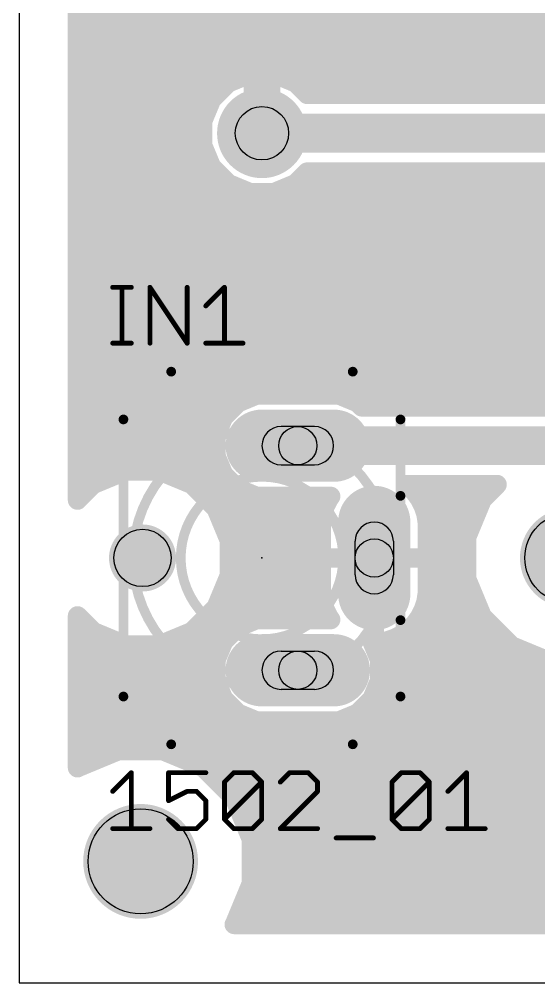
# Model space of a CAD drawing. Extents: x 0 to 35.2, y 0 to 45.7.
# Drawn here: x 0 to 10.87, y 0 to 20.17 of the extents above; entities that cross this region are included whole.
import ezdxf

# ---------------------------------------------------------------- set-up
doc = ezdxf.new("R2010")
doc.units = 0
for name, color, linetype in [('16', 175, 'CONTINUOUS'), ('17', 82, 'CONTINUOUS'), ('20', 7, 'CONTINUOUS'), ('21', 253, 'CONTINUOUS'), ('23', 7, 'CONTINUOUS'), ('25', 253, 'CONTINUOUS'), ('27', 253, 'CONTINUOUS'), ('29', 253, 'CONTINUOUS'), ('30', 253, 'CONTINUOUS'), ('44', 253, 'CONTINUOUS'), ('46', 140, 'CONTINUOUS'), ('51', 253, 'CONTINUOUS')]:
    doc.layers.add(name, color=color, linetype=linetype)

# ---------------------------------------------------------------- blocks, each defined once
blk = doc.blocks.new('RECT')
blk.add_solid([(-0.5, -0.5), (0.5, -0.5), (-0.5, 0.5), (0.5, 0.5)])
blk = doc.blocks.new('ROUNDP')
at = {"const_width": 0.5}
blk.add_lwpolyline([(0, -0.25, 1), (0, 0.25, 1), (0, -0.25)], format="xyb", dxfattribs=at)
blk = doc.blocks.new('LONGP100')
at = {"const_width": 1}
blk.add_lwpolyline([(-0.5, 0), (0.5, 0)], dxfattribs=at)
at = {"const_width": 0.5}
for points in [[(-0.5, 0.25, 1), (-0.5, -0.25)], [(0.5, -0.25, 1), (0.5, 0.25)]]:
    blk.add_lwpolyline(points, format="xyb", dxfattribs=at)

msp = doc.modelspace()

# ---------------------------------------------------------------- linework, layer by layer
at = {"layer": '16'}
for points, const_width in [([(1.2192, 10.1019), (1.2192, 35.6181)], 0.4064), ([(1.2192, 20.32), (34.0108, 20.32)], 0.4064), ([(1.2192, 19.9136), (34.0108, 19.9136)], 0.4064), ([(1.2192, 19.5072), (34.0108, 19.5072)], 0.4064), ([(1.2192, 19.1008), (34.0108, 19.1008)], 0.4064), ([(4.8324, 19.0246), (4.375, 18.8351)], 0.4064), ([(5.3276, 19.0246), (4.8324, 19.0246)], 0.4064), ([(5.785, 18.8351), (5.3276, 19.0246)], 0.4064), ([(4.375, 18.8351), (4.0249, 18.485)], 0.4064), ([(6.0273, 18.5928), (5.785, 18.8351)], 0.4064), ([(1.2192, 18.6944), (4.2343, 18.6944)], 0.4064), ([(5.9257, 18.6944), (13.1243, 18.6944)], 0.4064), ([(13.0227, 18.5928), (6.0273, 18.5928)], 0.4064), ([(4.0249, 18.485), (3.8354, 18.0276)], 0.4064), ([(1.2192, 18.288), (3.9433, 18.288)], 0.4064), ([(3.8354, 18.0276), (3.8354, 17.5324)], 0.4064), ([(5.08, 17.78), (13.97, 17.78)], 0.8128), ([(1.2192, 17.8816), (3.8354, 17.8816)], 0.4064), ([(1.2192, 17.4752), (3.8591, 17.4752)], 0.4064), ([(3.8354, 17.5324), (4.0249, 17.075)], 0.4064), ([(1.2192, 17.0688), (4.0311, 17.0688)], 0.4064), ([(4.0249, 17.075), (4.375, 16.7249)], 0.4064), ([(5.785, 16.7249), (6.0273, 16.9672)], 0.4064), ([(6.0273, 16.9672), (13.0227, 16.9672)], 0.4064), ([(1.2192, 16.6624), (4.5258, 16.6624)], 0.4064), ([(4.375, 16.7249), (4.8324, 16.5354)], 0.4064), ([(4.8324, 16.5354), (5.3276, 16.5354)], 0.4064), ([(5.3276, 16.5354), (5.785, 16.7249)], 0.4064), ([(5.6342, 16.6624), (13.1572, 16.6624)], 0.4064), ([(1.2192, 16.256), (13.1572, 16.256)], 0.4064), ([(1.2192, 15.8496), (13.1572, 15.8496)], 0.4064), ([(1.2192, 15.4432), (13.1572, 15.4432)], 0.4064), ([(1.2192, 15.0368), (13.1572, 15.0368)], 0.4064), ([(1.2192, 14.6304), (13.1572, 14.6304)], 0.4064), ([(1.2192, 14.224), (13.1572, 14.224)], 0.4064), ([(1.2192, 13.8176), (13.2691, 13.8176)], 0.4064), ([(1.2192, 13.4112), (13.6587, 13.4112)], 0.4064), ([(1.2192, 13.0048), (13.9372, 13.0048)], 0.4064), ([(1.2192, 12.5984), (14.127, 12.5984)], 0.4064), ([(4.9651, 12.3004), (4.5753, 12.139)], 0.4064), ([(6.6949, 12.3004), (4.9651, 12.3004)], 0.4064), ([(7.0847, 12.139), (6.6949, 12.3004)], 0.4064), ([(1.2192, 12.192), (4.7034, 12.192)], 0.4064), ([(4.5753, 12.139), (4.277, 11.8407)], 0.4064), ([(6.9566, 12.192), (14.7397, 12.192)], 0.4064), ([(7.1708, 12.0528), (7.0847, 12.139)], 0.4064), ([(13.0517, 12.0528), (7.1708, 12.0528)], 0.4064), ([(1.2192, 11.7856), (4.2542, 11.7856)], 0.4064), ([(4.277, 11.8407), (4.1156, 11.4509)], 0.4064), ([(1.2192, 11.3792), (4.1156, 11.3792)], 0.4064), ([(4.1156, 11.4509), (4.1156, 11.0291)], 0.4064), ([(5.83, 11.24), (12.89, 11.24)], 0.8128), ([(1.2192, 10.9728), (4.1389, 10.9728)], 0.4064), ([(4.1156, 11.0291), (4.277, 10.6393)], 0.4064), ([(2.2181, 10.7092), (1.5495, 10.4322)], 0.4064), ([(2.9419, 10.7092), (2.2181, 10.7092)], 0.4064), ([(3.6105, 10.4322), (2.9419, 10.7092)], 0.4064), ([(1.2192, 10.5664), (1.8734, 10.5664)], 0.4064), ([(3.2866, 10.5664), (4.35, 10.5664)], 0.4064), ([(4.277, 10.6393), (4.5753, 10.341)], 0.4064), ([(1.5495, 10.4322), (1.2192, 10.1019)], 0.4064), ([(4.1222, 9.9205), (3.6105, 10.4322)], 0.4064), ([(4.5753, 10.341), (4.9651, 10.1796)], 0.4064), ([(8.1539, 10.3916), (8.1049, 10.4272)], 0.4064), ([(8.1049, 10.4272), (10.0011, 10.4272)], 0.4064), ([(8.2776, 10.2679), (8.1539, 10.3916)], 0.4064), ([(10.0011, 10.4272), (9.6926, 10.1188)], 0.4064), ([(1.2192, 10.16), (1.2773, 10.16)], 0.4064), ([(3.8827, 10.16), (6.504, 10.16)], 0.4064), ([(4.9651, 10.1796), (6.5183, 10.1796)], 0.4064), ([(6.4796, 10.1264), (6.4002, 9.9706)], 0.4064), ([(6.5183, 10.1796), (6.4796, 10.1264)], 0.4064), ([(8.3804, 10.1264), (8.2776, 10.2679)], 0.4064), ([(8.356, 10.16), (9.7339, 10.16)], 0.4064), ([(8.4598, 9.9706), (8.3804, 10.1264)], 0.4064), ([(9.6926, 10.1188), (9.3624, 9.3215)], 0.4064), ([(4.3992, 9.2519), (4.1222, 9.9205)], 0.4064), ([(6.4002, 9.9706), (6.3462, 9.8042)], 0.4064), ([(8.5138, 9.8042), (8.4598, 9.9706)], 0.4064), ([(4.1914, 9.7536), (6.3382, 9.7536)], 0.4064), ([(6.3462, 9.8042), (6.3188, 9.6315)], 0.4064), ([(8.5412, 9.6315), (8.5138, 9.8042)], 0.4064), ([(8.5219, 9.7536), (9.5414, 9.7536)], 0.4064), ([(6.3188, 9.6315), (6.3188, 8.89)], 0.4064), ([(8.5412, 8.89), (8.5412, 9.6315)], 0.4064), ([(4.3597, 9.3472), (6.3188, 9.3472)], 0.4064), ([(8.5412, 9.3472), (9.3731, 9.3472)], 0.4064), ([(9.3624, 9.3215), (9.3624, 8.4585)], 0.4064), ([(4.3992, 8.5281), (4.3992, 9.2519)], 0.4064), ([(4.3992, 8.9408), (6.3188, 8.9408)], 0.4064), ([(6.3188, 8.89), (7.43, 8.89)], 0.4064), ([(7.43, 8.89), (6.3188, 8.89)], 0.4064), ([(6.3188, 8.89), (6.3188, 8.1485)], 0.4064), ([(7.43, 8.89), (7.43, 8.89)], 0.4064), ([(7.43, 7.1248), (7.43, 8.89)], 0.4064), ([(7.43, 8.89), (7.43, 8.89)], 0.4064), ([(7.43, 8.89), (7.43, 7.1248)], 0.4064), ([(8.5412, 8.89), (7.43, 8.89)], 0.4064), ([(7.43, 8.89), (7.43, 8.89)], 0.4064), ([(7.43, 8.89), (8.5412, 8.89)], 0.4064), ([(8.5412, 8.9408), (9.3624, 8.9408)], 0.4064), ([(8.5412, 8.1485), (8.5412, 8.89)], 0.4064), ([(4.1222, 7.8595), (4.3992, 8.5281)], 0.4064), ([(4.3992, 8.5344), (6.3188, 8.5344)], 0.4064), ([(7.43, 8.5344), (7.43, 8.5344)], 0.4064), ([(8.5412, 8.5344), (9.3624, 8.5344)], 0.4064), ([(9.3624, 8.4585), (9.6926, 7.6612)], 0.4064), ([(4.2335, 8.128), (6.3221, 8.128)], 0.4064), ([(6.3188, 8.1485), (6.3462, 7.9758)], 0.4064), ([(7.43, 8.128), (7.43, 8.128)], 0.4064), ([(8.5138, 7.9758), (8.5412, 8.1485)], 0.4064), ([(8.5379, 8.128), (9.4993, 8.128)], 0.4064), ([(6.3462, 7.9758), (6.4002, 7.8094)], 0.4064), ([(8.4598, 7.8094), (8.5138, 7.9758)], 0.4064), ([(1.2192, 4.499), (1.2192, 7.6781)], 0.4064), ([(1.2192, 7.6781), (1.5495, 7.3478)], 0.4064), ([(3.6105, 7.3478), (4.1222, 7.8595)], 0.4064), ([(3.9843, 7.7216), (6.445, 7.7216)], 0.4064), ([(6.4002, 7.8094), (6.4796, 7.6536)], 0.4064), ([(7.43, 7.7216), (7.43, 7.7216)], 0.4064), ([(8.3804, 7.6536), (8.4598, 7.8094)], 0.4064), ([(8.415, 7.7216), (9.6676, 7.7216)], 0.4064), ([(4.9651, 7.6004), (4.5753, 7.439)], 0.4064), ([(6.5183, 7.6004), (4.9651, 7.6004)], 0.4064), ([(6.4796, 7.6536), (6.5183, 7.6004)], 0.4064), ([(8.1539, 7.3884), (8.2776, 7.5121)], 0.4064), ([(8.2776, 7.5121), (8.3804, 7.6536)], 0.4064), ([(9.6926, 7.6612), (10.3028, 7.051)], 0.4064), ([(1.2192, 7.3152), (1.6281, 7.3152)], 0.4064), ([(1.5495, 7.3478), (2.2181, 7.0708)], 0.4064), ([(2.9419, 7.0708), (3.6105, 7.3478)], 0.4064), ([(3.5319, 7.3152), (4.4516, 7.3152)], 0.4064), ([(4.5753, 7.439), (4.277, 7.1407)], 0.4064), ([(7.43, 7.3152), (7.43, 7.3152)], 0.4064), ([(7.8566, 7.2062), (8.0124, 7.2856)], 0.4064), ([(8.0124, 7.2856), (8.1539, 7.3884)], 0.4064), ([(8.0531, 7.3152), (10.0387, 7.3152)], 0.4064), ([(2.2181, 7.0708), (2.9419, 7.0708)], 0.4064), ([(4.277, 7.1407), (4.1156, 6.7509)], 0.4064), ([(7.5444, 6.7509), (7.3895, 7.1248)], 0.4064), ([(7.3895, 7.1248), (7.43, 7.1248)], 0.4064), ([(7.43, 7.1248), (7.5175, 7.1248)], 0.4064), ([(7.5175, 7.1248), (7.6902, 7.1522)], 0.4064), ([(7.6902, 7.1522), (7.8566, 7.2062)], 0.4064), ([(1.2192, 6.9088), (4.181, 6.9088)], 0.4064), ([(7.479, 6.9088), (10.6462, 6.9088)], 0.4064), ([(10.3028, 7.051), (11.1001, 6.7208)], 0.4064), ([(4.1156, 6.7509), (4.1156, 6.3291)], 0.4064), ([(7.5444, 6.3291), (7.5444, 6.7509)], 0.4064), ([(1.2192, 6.5024), (4.1156, 6.5024)], 0.4064), ([(7.5444, 6.5024), (14.1732, 6.5024)], 0.4064), ([(4.1156, 6.3291), (4.277, 5.9393)], 0.4064), ([(7.383, 5.9393), (7.5444, 6.3291)], 0.4064), ([(1.2192, 6.096), (4.2121, 6.096)], 0.4064), ([(7.4479, 6.096), (14.1732, 6.096)], 0.4064), ([(4.277, 5.9393), (4.5753, 5.641)], 0.4064), ([(7.0847, 5.641), (7.383, 5.9393)], 0.4064), ([(1.2192, 5.6896), (4.5268, 5.6896)], 0.4064), ([(7.1332, 5.6896), (14.1732, 5.6896)], 0.4064), ([(4.5753, 5.641), (4.9651, 5.4796)], 0.4064), ([(4.9651, 5.4796), (6.6949, 5.4796)], 0.4064), ([(6.6949, 5.4796), (7.0847, 5.641)], 0.4064), ([(1.2192, 5.2832), (14.1732, 5.2832)], 0.4064), ([(1.2192, 4.8768), (13.9793, 4.8768)], 0.4064), ([(2.0787, 4.8592), (1.2263, 4.5061)], 0.4064), ([(3.0013, 4.8592), (2.0787, 4.8592)], 0.4064), ([(3.8537, 4.5061), (3.0013, 4.8592)], 0.4064), ([(1.2263, 4.5061), (1.2192, 4.499)], 0.4064), ([(4.5061, 3.8537), (3.8537, 4.5061)], 0.4064), ([(3.8894, 4.4704), (13.9296, 4.4704)], 0.4064), ([(4.2958, 4.064), (14.0425, 4.064)], 0.4064), ([(4.8592, 3.0013), (4.5061, 3.8537)], 0.4064), ([(4.5874, 3.6576), (14.381, 3.6576)], 0.4064), ([(4.7557, 3.2512), (30.8043, 3.2512)], 0.4064), ([(4.8592, 2.0787), (4.8592, 3.0013)], 0.4064), ([(4.8592, 2.8448), (30.7008, 2.8448)], 0.4064), ([(4.8592, 2.4384), (30.7008, 2.4384)], 0.4064), ([(4.5061, 1.2263), (4.8592, 2.0787)], 0.4064), ([(4.8399, 2.032), (30.7201, 2.032)], 0.4064), ([(4.6715, 1.6256), (30.8885, 1.6256)], 0.4064), ([(4.499, 1.2192), (4.5061, 1.2263)], 0.4064), ([(31.061, 1.2192), (4.499, 1.2192)], 0.4064), ([(4.499, 1.2192), (31.061, 1.2192)], 0.4064)]:
    msp.add_lwpolyline(points, dxfattribs=dict(at, const_width=const_width))
for points, const_width in [([(1.2192, 20.4216, 1), (1.2192, 20.2184)], 0.2032), ([(1.2192, 20.0152, 1), (1.2192, 19.812)], 0.2032), ([(1.2192, 19.6088, 1), (1.2192, 19.4056)], 0.2032), ([(1.2192, 19.2024, 1), (1.2192, 18.9992)], 0.2032), ([(4.8324, 19.1262, 1), (4.8324, 18.923)], 0.2032), ([(4.8713, 18.9307, 1), (4.7936, 19.1185)], 0.2032), ([(5.3664, 19.1185, 1), (5.2887, 18.9307)], 0.2032), ([(5.3276, 18.923, 1), (5.3276, 19.1262)], 0.2032), ([(4.3361, 18.929, 1), (4.4139, 18.7413)], 0.2032), ([(4.4468, 18.7633, 1), (4.3031, 18.907)], 0.2032), ([(5.8568, 18.907, 1), (5.7132, 18.7633)], 0.2032), ([(5.7461, 18.7413, 1), (5.8239, 18.929)], 0.2032), ([(1.2192, 18.796, 1), (1.2192, 18.5928)], 0.2032), ([(4.2343, 18.5928, 1), (4.2343, 18.796)], 0.2032), ([(5.9257, 18.796, 1), (5.9257, 18.5928)], 0.2032), ([(6.0273, 18.6944, 1), (6.0273, 18.4912)], 0.2032), ([(5.9555, 18.521, 1), (6.0992, 18.6646)], 0.2032), ([(3.953, 18.5568, 1), (4.0967, 18.4132)], 0.2032), ([(4.1187, 18.4461, 1), (3.931, 18.5239)], 0.2032), ([(1.2192, 18.3896, 1), (1.2192, 18.1864)], 0.2032), ([(3.9433, 18.1864, 1), (3.9433, 18.3896)], 0.2032), ([(3.937, 18.0276, 1), (3.7338, 18.0276)], 0.2032), ([(3.7415, 18.0664, 1), (3.9293, 17.9887)], 0.2032), ([(5.08, 17.9832, 1), (5.08, 17.5768)], 0.4064), ([(1.2192, 17.9832, 1), (1.2192, 17.78)], 0.2032), ([(3.8354, 17.78, 1), (3.8354, 17.9832)], 0.2032), ([(1.2192, 17.5768, 1), (1.2192, 17.3736)], 0.2032), ([(3.9293, 17.5713, 1), (3.7415, 17.4936)], 0.2032), ([(3.7338, 17.5324, 1), (3.937, 17.5324)], 0.2032), ([(3.8591, 17.3736, 1), (3.8591, 17.5768)], 0.2032), ([(1.2192, 17.1704, 1), (1.2192, 16.9672)], 0.2032), ([(4.0967, 17.1468, 1), (3.953, 17.0031)], 0.2032), ([(3.931, 17.0361, 1), (4.1187, 17.1139)], 0.2032), ([(4.0311, 16.9672, 1), (4.0311, 17.1704)], 0.2032), ([(6.0273, 17.0688, 1), (6.0273, 16.8656)], 0.2032), ([(6.0992, 16.8954, 1), (5.9555, 17.039)], 0.2032), ([(1.2192, 16.764, 1), (1.2192, 16.5608)], 0.2032), ([(4.4139, 16.8187, 1), (4.3361, 16.631)], 0.2032), ([(4.3031, 16.653, 1), (4.4468, 16.7967)], 0.2032), ([(4.5258, 16.5608, 1), (4.5258, 16.764)], 0.2032), ([(4.8324, 16.637, 1), (4.8324, 16.4338)], 0.2032), ([(5.3276, 16.4338, 1), (5.3276, 16.637)], 0.2032), ([(5.6342, 16.764, 1), (5.6342, 16.5608)], 0.2032), ([(5.7132, 16.7967, 1), (5.8568, 16.653)], 0.2032), ([(5.8239, 16.631, 1), (5.7461, 16.8187)], 0.2032), ([(4.7936, 16.4415, 1), (4.8713, 16.6293)], 0.2032), ([(5.2887, 16.6293, 1), (5.3664, 16.4415)], 0.2032), ([(1.2192, 16.3576, 1), (1.2192, 16.1544)], 0.2032), ([(1.2192, 15.9512, 1), (1.2192, 15.748)], 0.2032), ([(1.2192, 15.5448, 1), (1.2192, 15.3416)], 0.2032), ([(1.2192, 15.1384, 1), (1.2192, 14.9352)], 0.2032), ([(1.2192, 14.732, 1), (1.2192, 14.5288)], 0.2032), ([(1.2192, 14.3256, 1), (1.2192, 14.1224)], 0.2032), ([(1.2192, 13.9192, 1), (1.2192, 13.716)], 0.2032), ([(1.2192, 13.5128, 1), (1.2192, 13.3096)], 0.2032), ([(1.2192, 13.1064, 1), (1.2192, 12.9032)], 0.2032), ([(1.2192, 12.7, 1), (1.2192, 12.4968)], 0.2032), ([(4.9651, 12.402, 1), (4.9651, 12.1988)], 0.2032), ([(5.004, 12.2065, 1), (4.9262, 12.3943)], 0.2032), ([(6.7338, 12.3943, 1), (6.656, 12.2065)], 0.2032), ([(6.6949, 12.1988, 1), (6.6949, 12.402)], 0.2032), ([(1.2192, 12.2936, 1), (1.2192, 12.0904)], 0.2032), ([(4.5365, 12.2328, 1), (4.6142, 12.0451)], 0.2032), ([(4.6472, 12.0671, 1), (4.5035, 12.2108)], 0.2032), ([(4.7034, 12.0904, 1), (4.7034, 12.2936)], 0.2032), ([(6.9566, 12.2936, 1), (6.9566, 12.0904)], 0.2032), ([(7.1565, 12.2108, 1), (7.0128, 12.0671)], 0.2032), ([(7.0458, 12.0451, 1), (7.1235, 12.2328)], 0.2032), ([(7.1708, 12.1544, 1), (7.1708, 11.9512)], 0.2032), ([(7.099, 11.981, 1), (7.2427, 12.1246)], 0.2032), ([(1.2192, 11.8872, 1), (1.2192, 11.684)], 0.2032), ([(4.2052, 11.9125, 1), (4.3489, 11.7688)], 0.2032), ([(4.3709, 11.8018, 1), (4.1832, 11.8795)], 0.2032), ([(4.2542, 11.684, 1), (4.2542, 11.8872)], 0.2032), ([(1.2192, 11.4808, 1), (1.2192, 11.2776)], 0.2032), ([(4.2172, 11.4509, 1), (4.014, 11.4509)], 0.2032), ([(4.0217, 11.4898, 1), (4.2095, 11.412)], 0.2032), ([(4.1156, 11.2776, 1), (4.1156, 11.4808)], 0.2032), ([(5.83, 11.4432, 1), (5.83, 11.0368)], 0.4064), ([(1.2192, 11.0744, 1), (1.2192, 10.8712)], 0.2032), ([(4.2095, 11.068, 1), (4.0217, 10.9902)], 0.2032), ([(4.014, 11.0291, 1), (4.2172, 11.0291)], 0.2032), ([(4.1389, 10.8712, 1), (4.1389, 11.0744)], 0.2032), ([(2.2181, 10.8108, 1), (2.2181, 10.6076)], 0.2032), ([(2.257, 10.6153, 1), (2.1793, 10.8031)], 0.2032), ([(2.9807, 10.8031, 1), (2.903, 10.6153)], 0.2032), ([(2.9419, 10.6076, 1), (2.9419, 10.8108)], 0.2032), ([(1.2192, 10.668, 1), (1.2192, 10.4648)], 0.2032), ([(1.8734, 10.4648, 1), (1.8734, 10.668)], 0.2032), ([(3.2866, 10.668, 1), (3.2866, 10.4648)], 0.2032), ([(4.3489, 10.7112, 1), (4.2052, 10.5675)], 0.2032), ([(4.1832, 10.6005, 1), (4.3709, 10.6782)], 0.2032), ([(4.35, 10.4648, 1), (4.35, 10.668)], 0.2032), ([(1.5106, 10.5261, 1), (1.5884, 10.3384)], 0.2032), ([(1.6213, 10.3604, 1), (1.4777, 10.5041)], 0.2032), ([(3.6823, 10.5041, 1), (3.5387, 10.3604)], 0.2032), ([(3.5716, 10.3384, 1), (3.6494, 10.5261)], 0.2032), ([(4.6142, 10.4349, 1), (4.5365, 10.2472)], 0.2032), ([(4.5035, 10.2692, 1), (4.6472, 10.4129)], 0.2032), ([(8.1646, 10.5094, 1), (8.0451, 10.345)], 0.2032), ([(8.1049, 10.5288, 1), (8.1049, 10.3256)], 0.2032), ([(8.2257, 10.4634, 1), (8.0821, 10.3197)], 0.2032), ([(8.0942, 10.3094, 1), (8.2136, 10.4738)], 0.2032), ([(10.0729, 10.3554, 1), (9.9293, 10.499)], 0.2032), ([(10.0011, 10.3256, 1), (10.0011, 10.5288)], 0.2032), ([(1.2192, 10.2616, 1), (1.2192, 10.0584)], 0.2032), ([(1.2773, 10.0584, 1), (1.2773, 10.2616)], 0.2032), ([(3.8827, 10.2616, 1), (3.8827, 10.0584)], 0.2032), ([(4.9651, 10.2812, 1), (4.9651, 10.078)], 0.2032), ([(4.9262, 10.0857, 1), (5.004, 10.2735)], 0.2032), ([(6.3974, 10.1861, 1), (6.5618, 10.0667)], 0.2032), ([(6.5701, 10.0803, 1), (6.3891, 10.1725)], 0.2032), ([(6.6005, 10.1199, 1), (6.4361, 10.2393)], 0.2032), ([(6.504, 10.0584, 1), (6.504, 10.2616)], 0.2032), ([(6.5183, 10.078, 1), (6.5183, 10.2812)], 0.2032), ([(8.3598, 10.3276, 1), (8.1954, 10.2082)], 0.2032), ([(8.2057, 10.1961, 1), (8.3494, 10.3397)], 0.2032), ([(8.356, 10.2616, 1), (8.356, 10.0584)], 0.2032), ([(8.4709, 10.1725, 1), (8.2899, 10.0803)], 0.2032), ([(8.2982, 10.0667, 1), (8.4626, 10.1861)], 0.2032), ([(9.6208, 10.1906, 1), (9.7645, 10.0469)], 0.2032), ([(9.7865, 10.0799, 1), (9.5988, 10.1576)], 0.2032), ([(9.7339, 10.0584, 1), (9.7339, 10.2616)], 0.2032), ([(1.1474, 10.1738, 1), (1.291, 10.0301)], 0.2032), ([(1.1176, 10.1019, 1), (1.3208, 10.1019)], 0.2032), ([(4.2161, 9.9594, 1), (4.0284, 9.8816)], 0.2032), ([(4.0504, 9.8487, 1), (4.1941, 9.9923)], 0.2032), ([(6.3097, 10.0167, 1), (6.4907, 9.9244)], 0.2032), ([(6.4968, 9.9392, 1), (6.3036, 10.0019)], 0.2032), ([(8.5564, 10.0019, 1), (8.3632, 9.9392)], 0.2032), ([(8.3693, 9.9244, 1), (8.5503, 10.0167)], 0.2032), ([(4.1914, 9.8552, 1), (4.1914, 9.652)], 0.2032), ([(6.2495, 9.8356, 1), (6.4428, 9.7728)], 0.2032), ([(6.4465, 9.7883, 1), (6.2458, 9.8201)], 0.2032), ([(6.3382, 9.652, 1), (6.3382, 9.8552)], 0.2032), ([(8.6142, 9.8201, 1), (8.4135, 9.7883)], 0.2032), ([(8.4172, 9.7728, 1), (8.6105, 9.8356)], 0.2032), ([(8.5219, 9.8552, 1), (8.5219, 9.652)], 0.2032), ([(9.5414, 9.652, 1), (9.5414, 9.8552)], 0.2032), ([(6.4204, 9.6315, 1), (6.2172, 9.6315)], 0.2032), ([(6.2185, 9.6473, 1), (6.4191, 9.6156)], 0.2032), ([(8.6428, 9.6315, 1), (8.4396, 9.6315)], 0.2032), ([(8.4408, 9.6156, 1), (8.6415, 9.6473)], 0.2032), ([(4.3597, 9.4488, 1), (4.3597, 9.2456)], 0.2032), ([(6.3188, 9.2456, 1), (6.3188, 9.4488)], 0.2032), ([(8.5412, 9.4488, 1), (8.5412, 9.2456)], 0.2032), ([(9.464, 9.3215, 1), (9.2608, 9.3215)], 0.2032), ([(9.3731, 9.2456, 1), (9.3731, 9.4488)], 0.2032), ([(4.5008, 9.2519, 1), (4.2976, 9.2519)], 0.2032), ([(4.3053, 9.213, 1), (4.4931, 9.2907)], 0.2032), ([(9.2685, 9.3604, 1), (9.4563, 9.2826)], 0.2032), ([(4.3992, 9.0424, 1), (4.3992, 8.8392)], 0.2032), ([(6.3188, 8.9916, 1), (6.3188, 8.7884)], 0.2032), ([(6.3188, 8.9916, 1), (6.3188, 8.7884)], 0.2032), ([(6.4204, 8.89, 1), (6.2172, 8.89)], 0.2032), ([(6.3188, 8.8392, 1), (6.3188, 9.0424)], 0.2032), ([(7.5316, 8.89, 1), (7.3284, 8.89)], 0.2032), ([(7.5316, 8.89, 1), (7.3284, 8.89)], 0.2032), ([(7.43, 8.9916, 1), (7.43, 8.7884)], 0.2032), ([(7.5316, 8.89, 1), (7.3284, 8.89)], 0.2032), ([(7.43, 8.9916, 1), (7.43, 8.7884)], 0.2032), ([(7.5316, 8.89, 1), (7.3284, 8.89)], 0.2032), ([(7.43, 8.9916, 1), (7.43, 8.7884)], 0.2032), ([(7.43, 8.7884, 1), (7.43, 8.9916)], 0.2032), ([(7.43, 8.7884, 1), (7.43, 8.9916)], 0.2032), ([(7.43, 8.7884, 1), (7.43, 8.9916)], 0.2032), ([(8.5412, 9.0424, 1), (8.5412, 8.8392)], 0.2032), ([(8.6428, 8.89, 1), (8.4396, 8.89)], 0.2032), ([(8.5412, 8.7884, 1), (8.5412, 8.9916)], 0.2032), ([(8.5412, 8.7884, 1), (8.5412, 8.9916)], 0.2032), ([(9.3624, 8.8392, 1), (9.3624, 9.0424)], 0.2032), ([(6.2172, 8.89, 1), (6.4204, 8.89)], 0.2032), ([(7.3284, 8.89, 1), (7.5316, 8.89)], 0.2032), ([(7.3284, 8.89, 1), (7.5316, 8.89)], 0.2032), ([(8.4396, 8.89, 1), (8.6428, 8.89)], 0.2032), ([(4.3992, 8.636, 1), (4.3992, 8.4328)], 0.2032), ([(4.4931, 8.4893, 1), (4.3053, 8.567)], 0.2032), ([(6.3188, 8.4328, 1), (6.3188, 8.636)], 0.2032), ([(7.43, 8.636, 1), (7.43, 8.4328)], 0.2032), ([(7.43, 8.4328, 1), (7.43, 8.636)], 0.2032), ([(8.5412, 8.636, 1), (8.5412, 8.4328)], 0.2032), ([(9.3624, 8.4328, 1), (9.3624, 8.636)], 0.2032), ([(4.2976, 8.5281, 1), (4.5008, 8.5281)], 0.2032), ([(9.4563, 8.4974, 1), (9.2685, 8.4196)], 0.2032), ([(9.2608, 8.4585, 1), (9.464, 8.4585)], 0.2032), ([(4.2335, 8.2296, 1), (4.2335, 8.0264)], 0.2032), ([(6.4191, 8.1644, 1), (6.2185, 8.1326)], 0.2032), ([(6.3221, 8.0264, 1), (6.3221, 8.2296)], 0.2032), ([(7.43, 8.2296, 1), (7.43, 8.0264)], 0.2032), ([(7.43, 8.0264, 1), (7.43, 8.2296)], 0.2032), ([(8.5379, 8.2296, 1), (8.5379, 8.0264)], 0.2032), ([(8.6415, 8.1326, 1), (8.4408, 8.1644)], 0.2032), ([(9.4993, 8.0264, 1), (9.4993, 8.2296)], 0.2032), ([(6.2172, 8.1485, 1), (6.4204, 8.1485)], 0.2032), ([(6.4428, 8.0072, 1), (6.2495, 7.9444)], 0.2032), ([(6.2458, 7.9599, 1), (6.4465, 7.9917)], 0.2032), ([(8.4135, 7.9917, 1), (8.6142, 7.9599)], 0.2032), ([(8.6105, 7.9444, 1), (8.4172, 8.0072)], 0.2032), ([(8.4396, 8.1485, 1), (8.6428, 8.1485)], 0.2032), ([(1.3208, 7.6781, 1), (1.1176, 7.6781)], 0.2032), ([(1.291, 7.7499, 1), (1.1474, 7.6062)], 0.2032), ([(3.9843, 7.8232, 1), (3.9843, 7.62)], 0.2032), ([(4.0284, 7.8984, 1), (4.2161, 7.8206)], 0.2032), ([(4.1941, 7.7877, 1), (4.0504, 7.9313)], 0.2032), ([(6.4907, 7.8556, 1), (6.3097, 7.7633)], 0.2032), ([(6.3036, 7.7781, 1), (6.4968, 7.8408)], 0.2032), ([(6.445, 7.62, 1), (6.445, 7.8232)], 0.2032), ([(7.43, 7.8232, 1), (7.43, 7.62)], 0.2032), ([(7.43, 7.62, 1), (7.43, 7.8232)], 0.2032), ([(8.415, 7.8232, 1), (8.415, 7.62)], 0.2032), ([(8.3632, 7.8408, 1), (8.5564, 7.7781)], 0.2032), ([(8.5503, 7.7633, 1), (8.3693, 7.8556)], 0.2032), ([(9.6676, 7.62, 1), (9.6676, 7.8232)], 0.2032), ([(4.9651, 7.702, 1), (4.9651, 7.4988)], 0.2032), ([(5.004, 7.5065, 1), (4.9262, 7.6943)], 0.2032), ([(6.5618, 7.7133, 1), (6.3974, 7.5939)], 0.2032), ([(6.3891, 7.6075, 1), (6.5701, 7.6997)], 0.2032), ([(6.4361, 7.5407, 1), (6.6005, 7.6601)], 0.2032), ([(6.5183, 7.4988, 1), (6.5183, 7.702)], 0.2032), ([(8.1954, 7.5718, 1), (8.3598, 7.4524)], 0.2032), ([(8.3494, 7.4403, 1), (8.2057, 7.5839)], 0.2032), ([(8.2899, 7.6997, 1), (8.4709, 7.6075)], 0.2032), ([(8.4626, 7.5939, 1), (8.2982, 7.7133)], 0.2032), ([(9.7645, 7.7331, 1), (9.6208, 7.5894)], 0.2032), ([(9.5988, 7.6224, 1), (9.7865, 7.7001)], 0.2032), ([(1.2192, 7.4168, 1), (1.2192, 7.2136)], 0.2032), ([(1.5884, 7.4416, 1), (1.5106, 7.2539)], 0.2032), ([(1.4777, 7.2759, 1), (1.6213, 7.4196)], 0.2032), ([(1.6281, 7.2136, 1), (1.6281, 7.4168)], 0.2032), ([(3.5319, 7.4168, 1), (3.5319, 7.2136)], 0.2032), ([(3.5387, 7.4196, 1), (3.6823, 7.2759)], 0.2032), ([(3.6494, 7.2539, 1), (3.5716, 7.4416)], 0.2032), ([(4.4516, 7.2136, 1), (4.4516, 7.4168)], 0.2032), ([(4.5365, 7.5328, 1), (4.6142, 7.3451)], 0.2032), ([(4.6472, 7.3671, 1), (4.5035, 7.5108)], 0.2032), ([(7.43, 7.4168, 1), (7.43, 7.2136)], 0.2032), ([(7.43, 7.2136, 1), (7.43, 7.4168)], 0.2032), ([(7.9527, 7.3678, 1), (8.0721, 7.2034)], 0.2032), ([(8.0531, 7.4168, 1), (8.0531, 7.2136)], 0.2032), ([(8.0585, 7.1951, 1), (7.9663, 7.3761)], 0.2032), ([(8.0821, 7.4603, 1), (8.2257, 7.3166)], 0.2032), ([(8.2136, 7.3062, 1), (8.0942, 7.4706)], 0.2032), ([(10.0387, 7.2136, 1), (10.0387, 7.4168)], 0.2032), ([(2.2181, 7.1724, 1), (2.2181, 6.9692)], 0.2032), ([(2.1793, 6.9769, 1), (2.257, 7.1647)], 0.2032), ([(2.903, 7.1647, 1), (2.9807, 6.9769)], 0.2032), ([(2.9419, 6.9692, 1), (2.9419, 7.1724)], 0.2032), ([(4.2052, 7.2125, 1), (4.3489, 7.0688)], 0.2032), ([(4.3709, 7.1018, 1), (4.1832, 7.1795)], 0.2032), ([(7.3895, 7.2264, 1), (7.3895, 7.0232)], 0.2032), ([(7.4834, 7.1637, 1), (7.2957, 7.0859)], 0.2032), ([(7.43, 7.2264, 1), (7.43, 7.0232)], 0.2032), ([(7.5016, 7.2251, 1), (7.5333, 7.0245)], 0.2032), ([(7.43, 7.0232, 1), (7.43, 7.2264)], 0.2032), ([(7.5175, 7.0232, 1), (7.5175, 7.2264)], 0.2032), ([(7.6588, 7.2488, 1), (7.7216, 7.0555)], 0.2032), ([(7.7061, 7.0518, 1), (7.6743, 7.2525)], 0.2032), ([(7.8104, 7.2967, 1), (7.9027, 7.1157)], 0.2032), ([(7.8879, 7.1096, 1), (7.8252, 7.3028)], 0.2032), ([(1.2192, 7.0104, 1), (1.2192, 6.8072)], 0.2032), ([(4.181, 6.8072, 1), (4.181, 7.0104)], 0.2032), ([(7.3284, 7.1248, 1), (7.5316, 7.1248)], 0.2032), ([(7.3284, 7.1248, 1), (7.5316, 7.1248)], 0.2032), ([(7.479, 7.0104, 1), (7.479, 6.8072)], 0.2032), ([(10.3417, 7.1449, 1), (10.264, 6.9572)], 0.2032), ([(10.231, 6.9792, 1), (10.3747, 7.1229)], 0.2032), ([(10.6462, 6.8072, 1), (10.6462, 7.0104)], 0.2032), ([(4.2172, 6.7509, 1), (4.014, 6.7509)], 0.2032), ([(4.0217, 6.7898, 1), (4.2095, 6.712)], 0.2032), ([(7.646, 6.7509, 1), (7.4428, 6.7509)], 0.2032), ([(7.4505, 6.712, 1), (7.6383, 6.7898)], 0.2032), ([(1.2192, 6.604, 1), (1.2192, 6.4008)], 0.2032), ([(4.1156, 6.4008, 1), (4.1156, 6.604)], 0.2032), ([(7.5444, 6.604, 1), (7.5444, 6.4008)], 0.2032), ([(4.2095, 6.368, 1), (4.0217, 6.2902)], 0.2032), ([(7.6383, 6.2902, 1), (7.4505, 6.368)], 0.2032), ([(1.2192, 6.1976, 1), (1.2192, 5.9944)], 0.2032), ([(4.014, 6.3291, 1), (4.2172, 6.3291)], 0.2032), ([(4.2121, 5.9944, 1), (4.2121, 6.1976)], 0.2032), ([(7.4479, 6.1976, 1), (7.4479, 5.9944)], 0.2032), ([(7.4428, 6.3291, 1), (7.646, 6.3291)], 0.2032), ([(4.3489, 6.0112, 1), (4.2052, 5.8675)], 0.2032), ([(4.1832, 5.9005, 1), (4.3709, 5.9782)], 0.2032), ([(7.2891, 5.9782, 1), (7.4768, 5.9005)], 0.2032), ([(7.4548, 5.8675, 1), (7.3111, 6.0112)], 0.2032), ([(1.2192, 5.7912, 1), (1.2192, 5.588)], 0.2032), ([(4.5268, 5.588, 1), (4.5268, 5.7912)], 0.2032), ([(7.1332, 5.7912, 1), (7.1332, 5.588)], 0.2032), ([(4.6142, 5.7349, 1), (4.5365, 5.5472)], 0.2032), ([(4.5035, 5.5692, 1), (4.6472, 5.7129)], 0.2032), ([(4.9651, 5.5812, 1), (4.9651, 5.378)], 0.2032), ([(4.9262, 5.3857, 1), (5.004, 5.5735)], 0.2032), ([(6.656, 5.5735, 1), (6.7338, 5.3857)], 0.2032), ([(6.6949, 5.378, 1), (6.6949, 5.5812)], 0.2032), ([(7.0128, 5.7129, 1), (7.1565, 5.5692)], 0.2032), ([(7.1235, 5.5472, 1), (7.0458, 5.7349)], 0.2032), ([(1.2192, 5.3848, 1), (1.2192, 5.1816)], 0.2032), ([(1.2192, 4.9784, 1), (1.2192, 4.7752)], 0.2032), ([(2.0787, 4.9608, 1), (2.0787, 4.7576)], 0.2032), ([(2.1176, 4.7653, 1), (2.0398, 4.9531)], 0.2032), ([(3.0402, 4.9531, 1), (2.9624, 4.7653)], 0.2032), ([(3.0013, 4.7576, 1), (3.0013, 4.9608)], 0.2032), ([(1.1473, 4.5709, 1), (1.2911, 4.4272)], 0.2032), ([(1.1874, 4.6, 1), (1.2652, 4.4123)], 0.2032), ([(1.2981, 4.4343, 1), (1.1544, 4.5779)], 0.2032), ([(3.9256, 4.578, 1), (3.7819, 4.4343)], 0.2032), ([(3.8894, 4.572, 1), (3.8894, 4.3688)], 0.2032), ([(3.8148, 4.4123, 1), (3.8926, 4.6)], 0.2032), ([(1.1176, 4.499, 1), (1.3208, 4.499)], 0.2032), ([(4.2958, 4.1656, 1), (4.2958, 3.9624)], 0.2032), ([(4.6, 3.8926, 1), (4.4123, 3.8148)], 0.2032), ([(4.4343, 3.7819, 1), (4.578, 3.9256)], 0.2032), ([(4.5874, 3.7592, 1), (4.5874, 3.556)], 0.2032), ([(4.7557, 3.3528, 1), (4.7557, 3.1496)], 0.2032), ([(4.9608, 3.0013, 1), (4.7576, 3.0013)], 0.2032), ([(4.8592, 2.9464, 1), (4.8592, 2.7432)], 0.2032), ([(4.7653, 2.9624, 1), (4.9531, 3.0402)], 0.2032), ([(4.8592, 2.54, 1), (4.8592, 2.3368)], 0.2032), ([(4.8399, 2.1336, 1), (4.8399, 1.9304)], 0.2032), ([(4.9531, 2.0398, 1), (4.7653, 2.1176)], 0.2032), ([(4.7576, 2.0787, 1), (4.9608, 2.0787)], 0.2032), ([(4.6715, 1.7272, 1), (4.6715, 1.524)], 0.2032), ([(4.499, 1.3208, 1), (4.499, 1.1176)], 0.2032), ([(4.499, 1.3208, 1), (4.499, 1.1176)], 0.2032), ([(4.5779, 1.1544, 1), (4.4343, 1.2981)], 0.2032), ([(4.4272, 1.2911, 1), (4.5709, 1.1473)], 0.2032), ([(4.4123, 1.2652, 1), (4.6, 1.1874)], 0.2032)]:
    msp.add_lwpolyline(points, format="xyb", dxfattribs=dict(at, const_width=const_width))
at = {"layer": '20'}
for p, q in [((0, 45.71), (0, 0)), ((0, 0), (35.23, 0))]:
    msp.add_line(p, q, dxfattribs=at)
for centre, radius in [((11.5316, 8.89), 0.95), ((2.58, 8.89), 0.6), ((2.54, 2.54), 1.1)]:
    msp.add_circle(centre, radius, dxfattribs=at)
at = {"layer": '21'}
for points, const_width in [([(3.18, 12.79, 0.4142), (2.18, 11.79)], 0.2032), ([(3.18, 12.8408, 1), (3.18, 12.7392)], 0.1016), ([(3.18, 12.7392, 1), (3.18, 12.8408)], 0.1016), ([(7.98, 11.79, 0.4142), (6.98, 12.79)], 0.2032), ([(6.98, 12.8408, 1), (6.98, 12.7392)], 0.1016), ([(6.98, 12.7392, 1), (6.98, 12.8408)], 0.1016), ([(2.2308, 11.79, 1), (2.1292, 11.79)], 0.1016), ([(2.1292, 11.79, 1), (2.2308, 11.79)], 0.1016), ([(8.0308, 11.79, 1), (7.9292, 11.79)], 0.1016), ([(7.9292, 11.79, 1), (8.0308, 11.79)], 0.1016), ([(5.08, 7.19, 1), (5.08, 10.59, 1), (5.08, 7.19)], 0.2032), ([(7.9292, 10.19, 1), (8.0308, 10.19)], 0.1016), ([(8.0308, 7.59, 1), (7.9292, 7.59)], 0.1016), ([(2.18, 5.99, 0.4142), (3.18, 4.99)], 0.2032), ([(2.2308, 5.99, 1), (2.1292, 5.99)], 0.1016), ([(6.98, 4.99, 0.4142), (7.98, 5.99)], 0.2032), ([(8.0308, 5.99, 1), (7.9292, 5.99)], 0.1016), ([(2.1292, 5.99, 1), (2.2308, 5.99)], 0.1016), ([(7.9292, 5.99, 1), (8.0308, 5.99)], 0.1016), ([(3.18, 5.0408, 1), (3.18, 4.9392)], 0.1016), ([(3.18, 4.9392, 1), (3.18, 5.0408)], 0.1016), ([(6.98, 5.0408, 1), (6.98, 4.9392)], 0.1016), ([(6.98, 4.9392, 1), (6.98, 5.0408)], 0.1016)]:
    msp.add_lwpolyline(points, format="xyb", dxfattribs=dict(at, const_width=const_width))
at = {"layer": '21', "const_width": 0.2032}
for points in [[(3.18, 12.79), (6.98, 12.79)], [(2.18, 5.99), (2.18, 11.79)], [(7.98, 11.79), (7.98, 10.19)], [(7.98, 7.59), (7.98, 5.99)], [(6.98, 4.99), (3.18, 4.99)]]:
    msp.add_lwpolyline(points, dxfattribs=at)
at = {"layer": '23'}
msp.add_point((5.08, 8.89), dxfattribs=at)
at = {"layer": '25', "const_width": 0.1016}
for points in [[(1.9558, 14.5552), (2.3456, 14.5552)], [(2.1507, 13.3858), (2.1507, 14.5552)], [(2.7354, 13.3858), (2.7354, 14.5552)], [(2.7354, 14.5552), (3.515, 13.3858)], [(3.515, 13.3858), (3.515, 14.5552)], [(3.9048, 14.1654), (4.2946, 14.5552)], [(4.2946, 14.5552), (4.2946, 13.3858)], [(1.9558, 13.3858), (2.3456, 13.3858)], [(3.9048, 13.3858), (4.6844, 13.3858)]]:
    msp.add_lwpolyline(points, dxfattribs=at)
at = {"layer": '25', "const_width": 0.0508}
for points in [[(1.9558, 14.5806, 1), (1.9558, 14.5298)], [(2.1761, 14.5552, 1), (2.1253, 14.5552)], [(2.3456, 14.5298, 1), (2.3456, 14.5806)], [(2.7608, 14.5552, 1), (2.71, 14.5552)], [(2.7565, 14.5693, 1), (2.7143, 14.5411)], [(3.5404, 14.5552, 1), (3.4896, 14.5552)], [(4.32, 14.5552, 1), (4.2692, 14.5552)], [(4.3126, 14.5372, 1), (4.2766, 14.5732)], [(3.8868, 14.1834, 1), (3.9228, 14.1474)], [(1.9558, 13.4112, 1), (1.9558, 13.3604)], [(2.1253, 13.3858, 1), (2.1761, 13.3858)], [(2.3456, 13.3604, 1), (2.3456, 13.4112)], [(2.71, 13.3858, 1), (2.7608, 13.3858)], [(3.4896, 13.3858, 1), (3.5404, 13.3858)], [(3.4939, 13.3717, 1), (3.5361, 13.3999)], [(3.9048, 13.4112, 1), (3.9048, 13.3604)], [(4.2692, 13.3858, 1), (4.32, 13.3858)], [(4.6844, 13.3604, 1), (4.6844, 13.4112)]]:
    msp.add_lwpolyline(points, format="xyb", dxfattribs=at)
at = {"layer": '27', "const_width": 0.1016}
for points in [[(1.9558, 4.0054), (2.3456, 4.3952)], [(2.3456, 4.3952), (2.3456, 3.2258)], [(3.9048, 4.3952), (3.1252, 4.3952)], [(3.1252, 4.3952), (3.1252, 3.8105)], [(4.2946, 4.2003), (4.4895, 4.3952)], [(4.4895, 4.3952), (4.8793, 4.3952)], [(4.8793, 4.3952), (5.0742, 4.2003)], [(5.6589, 4.3952), (5.464, 4.2003)], [(6.0487, 4.3952), (5.6589, 4.3952)], [(6.2436, 4.2003), (6.0487, 4.3952)], [(7.8028, 4.2003), (7.9977, 4.3952)], [(7.9977, 4.3952), (8.3875, 4.3952)], [(8.3875, 4.3952), (8.5824, 4.2003)], [(8.9722, 4.0054), (9.362, 4.3952)], [(9.362, 4.3952), (9.362, 3.2258)], [(4.2946, 3.4207), (4.2946, 4.2003)], [(4.2946, 3.4207), (5.0742, 4.2003)], [(5.0742, 4.2003), (5.0742, 3.4207)], [(6.2436, 4.0054), (6.2436, 4.2003)], [(7.8028, 3.4207), (7.8028, 4.2003)], [(7.8028, 3.4207), (8.5824, 4.2003)], [(8.5824, 4.2003), (8.5824, 3.4207)], [(3.1252, 3.8105), (3.515, 4.0054)], [(3.515, 4.0054), (3.7099, 4.0054)], [(3.7099, 4.0054), (3.9048, 3.8105)], [(5.464, 3.2258), (6.2436, 4.0054)], [(3.9048, 3.8105), (3.9048, 3.4207)], [(3.3201, 3.2258), (3.1252, 3.4207)], [(3.9048, 3.4207), (3.7099, 3.2258)], [(4.4895, 3.2258), (4.2946, 3.4207)], [(5.0742, 3.4207), (4.8793, 3.2258)], [(7.9977, 3.2258), (7.8028, 3.4207)], [(8.5824, 3.4207), (8.3875, 3.2258)], [(1.9558, 3.2258), (2.7354, 3.2258)], [(3.7099, 3.2258), (3.3201, 3.2258)], [(4.8793, 3.2258), (4.4895, 3.2258)], [(6.2436, 3.2258), (5.464, 3.2258)], [(8.3875, 3.2258), (7.9977, 3.2258)], [(8.9722, 3.2258), (9.7518, 3.2258)], [(6.6334, 3.0309), (7.413, 3.0309)]]:
    msp.add_lwpolyline(points, dxfattribs=at)
at = {"layer": '27', "const_width": 0.0508}
for points in [[(2.371, 4.3952, 1), (2.3202, 4.3952)], [(2.3636, 4.3772, 1), (2.3276, 4.4132)], [(3.1252, 4.4206, 1), (3.1252, 4.3698)], [(3.1506, 4.3952, 1), (3.0998, 4.3952)], [(3.9048, 4.3698, 1), (3.9048, 4.4206)], [(4.4895, 4.4206, 1), (4.4895, 4.3698)], [(4.5075, 4.3772, 1), (4.4715, 4.4132)], [(4.8973, 4.4132, 1), (4.8613, 4.3772)], [(4.8793, 4.3698, 1), (4.8793, 4.4206)], [(5.6589, 4.4206, 1), (5.6589, 4.3698)], [(5.6768, 4.3772, 1), (5.6409, 4.4132)], [(6.0666, 4.4132, 1), (6.0307, 4.3772)], [(6.0487, 4.3698, 1), (6.0487, 4.4206)], [(7.9977, 4.4206, 1), (7.9977, 4.3698)], [(8.0156, 4.3772, 1), (7.9797, 4.4132)], [(8.4054, 4.4132, 1), (8.3695, 4.3772)], [(8.3875, 4.3698, 1), (8.3875, 4.4206)], [(9.3874, 4.3952, 1), (9.3366, 4.3952)], [(9.3799, 4.3772, 1), (9.344, 4.4132)], [(4.2766, 4.2183, 1), (4.3126, 4.1823)], [(4.32, 4.2003, 1), (4.2692, 4.2003)], [(5.0996, 4.2003, 1), (5.0488, 4.2003)], [(5.0922, 4.1823, 1), (5.0562, 4.2183)], [(5.0562, 4.1823, 1), (5.0922, 4.2183)], [(5.446, 4.2183, 1), (5.482, 4.1823)], [(6.269, 4.2003, 1), (6.2182, 4.2003)], [(6.2256, 4.1823, 1), (6.2615, 4.2183)], [(7.7848, 4.2183, 1), (7.8207, 4.1823)], [(7.8282, 4.2003, 1), (7.7774, 4.2003)], [(8.6078, 4.2003, 1), (8.557, 4.2003)], [(8.6003, 4.1823, 1), (8.5644, 4.2183)], [(8.5644, 4.1823, 1), (8.6003, 4.2183)], [(1.9378, 4.0234, 1), (1.9738, 3.9874)], [(3.515, 4.0308, 1), (3.515, 3.98)], [(3.5264, 3.9827, 1), (3.5036, 4.0281)], [(3.7279, 4.0234, 1), (3.6919, 3.9874)], [(3.7099, 3.98, 1), (3.7099, 4.0308)], [(6.2615, 3.9874, 1), (6.2256, 4.0234)], [(8.9542, 4.0234, 1), (8.9901, 3.9874)], [(3.1138, 3.8332, 1), (3.1366, 3.7878)], [(3.0998, 3.8105, 1), (3.1506, 3.8105)], [(3.9302, 3.8105, 1), (3.8794, 3.8105)], [(3.8868, 3.7925, 1), (3.9228, 3.8285)], [(6.2182, 4.0054, 1), (6.269, 4.0054)], [(3.1432, 3.4387, 1), (3.1072, 3.4027)], [(3.8794, 3.4207, 1), (3.9302, 3.4207)], [(3.9228, 3.4027, 1), (3.8868, 3.4387)], [(4.3126, 3.4387, 1), (4.2766, 3.4027)], [(4.2766, 3.4387, 1), (4.3126, 3.4027)], [(4.2692, 3.4207, 1), (4.32, 3.4207)], [(5.0488, 3.4207, 1), (5.0996, 3.4207)], [(5.0922, 3.4027, 1), (5.0562, 3.4387)], [(7.8207, 3.4387, 1), (7.7848, 3.4027)], [(7.7848, 3.4387, 1), (7.8207, 3.4027)], [(7.7774, 3.4207, 1), (7.8282, 3.4207)], [(8.557, 3.4207, 1), (8.6078, 3.4207)], [(8.6003, 3.4027, 1), (8.5644, 3.4387)], [(1.9558, 3.2512, 1), (1.9558, 3.2004)], [(2.3202, 3.2258, 1), (2.371, 3.2258)], [(2.7354, 3.2004, 1), (2.7354, 3.2512)], [(3.3201, 3.2512, 1), (3.3201, 3.2004)], [(3.3021, 3.2078, 1), (3.3381, 3.2438)], [(3.6919, 3.2438, 1), (3.7279, 3.2078)], [(3.7099, 3.2004, 1), (3.7099, 3.2512)], [(4.4895, 3.2512, 1), (4.4895, 3.2004)], [(4.4715, 3.2078, 1), (4.5075, 3.2438)], [(4.8613, 3.2438, 1), (4.8973, 3.2078)], [(4.8793, 3.2004, 1), (4.8793, 3.2512)], [(5.446, 3.2438, 1), (5.482, 3.2078)], [(5.464, 3.2512, 1), (5.464, 3.2004)], [(6.2436, 3.2004, 1), (6.2436, 3.2512)], [(7.9977, 3.2512, 1), (7.9977, 3.2004)], [(7.9797, 3.2078, 1), (8.0156, 3.2438)], [(8.3695, 3.2438, 1), (8.4054, 3.2078)], [(8.3875, 3.2004, 1), (8.3875, 3.2512)], [(8.9722, 3.2512, 1), (8.9722, 3.2004)], [(9.3366, 3.2258, 1), (9.3874, 3.2258)], [(9.7518, 3.2004, 1), (9.7518, 3.2512)], [(6.6334, 3.0563, 1), (6.6334, 3.0055)], [(7.413, 3.0055, 1), (7.413, 3.0563)]]:
    msp.add_lwpolyline(points, format="xyb", dxfattribs=at)
at = {"layer": '29'}
for points, const_width in [([(11.5316, 8.3642, 1), (11.5316, 9.4158, 1), (11.5316, 8.3642)], 1.0516), ([(2.58, 8.5392, 1), (2.58, 9.2408, 1), (2.58, 8.5392)], 0.7016), ([(2.54, 1.9392, 1), (2.54, 3.1408, 1), (2.54, 1.9392)], 1.2016)]:
    msp.add_lwpolyline(points, format="xyb", dxfattribs=dict(at, const_width=const_width))
at = {"layer": '30'}
for points, const_width in [([(11.5316, 8.3642, 1), (11.5316, 9.4158, 1), (11.5316, 8.3642)], 1.0516), ([(2.58, 8.5392, 1), (2.58, 9.2408, 1), (2.58, 8.5392)], 0.7016), ([(2.54, 1.9392, 1), (2.54, 3.1408, 1), (2.54, 1.9392)], 1.2016)]:
    msp.add_lwpolyline(points, format="xyb", dxfattribs=dict(at, const_width=const_width))
at = {"layer": '44'}
for centre, radius in [((5.08, 17.78), 0.5588), ((5.83, 11.24), 0.4), ((7.43, 8.89), 0.4), ((5.83, 6.54), 0.4)]:
    msp.add_circle(centre, radius, dxfattribs=at)
at = {"layer": '46'}
for p, q in [((6.18, 11.64), (5.48, 11.64)), ((5.48, 10.84), (6.18, 10.84)), ((7.03, 8.54), (7.03, 9.24)), ((7.83, 9.24), (7.83, 8.54)), ((5.48, 6.94), (6.18, 6.94)), ((6.18, 6.14), (5.48, 6.14))]:
    msp.add_line(p, q, dxfattribs=at)
for centre, start, end in [((5.48, 11.24), 90, 180), ((6.18, 11.24), 0, 90), ((5.48, 11.24), 180, 270), ((6.18, 11.24), 270, 0), ((7.43, 9.24), 90, 180), ((7.43, 9.24), 0, 90), ((7.43, 8.54), 180, 270), ((7.43, 8.54), 270, 0), ((5.48, 6.54), 90, 180), ((6.18, 6.54), 0, 90), ((5.48, 6.54), 180, 270), ((6.18, 6.54), 270, 0)]:
    msp.add_arc(centre, 0.4, start, end, dxfattribs=at)
at = {"layer": '51'}
for points, const_width in [([(5.08, 17.78), (5.08, 18.796)], 0.762), ([(7.98, 10.19), (7.98, 7.59)], 0.2032)]:
    msp.add_lwpolyline(points, dxfattribs=dict(at, const_width=const_width))
for points, const_width in [([(5.2705, 18.796, 1), (4.8895, 18.796)], 0.381), ([(4.8895, 17.78, 1), (5.2705, 17.78)], 0.381), ([(5.08, 6.19, 1), (5.08, 11.59, 1), (5.08, 6.19)], 0.2032), ([(8.0308, 10.19, 1), (7.9292, 10.19)], 0.1016), ([(7.9292, 7.59, 1), (8.0308, 7.59)], 0.1016)]:
    msp.add_lwpolyline(points, format="xyb", dxfattribs=dict(at, const_width=const_width))

# ---------------------------------------------------------------- block references
at = {"layer": '17'}
for name, p, xscale, yscale, rotation in [('ROUNDP', (5.08, 17.78), 1.6764, 1.6764, 90), ('ROUNDP', (5.08, 17.78), 1.6764, 1.6764, 90), ('LONGP100', (7.43, 8.89), 1.308, 1.308, 270), ('LONGP100', (7.43, 8.89), 1.308, 1.308, 270)]:
    msp.add_blockref(name, p, dxfattribs=dict(at, xscale=xscale, yscale=yscale, rotation=rotation))
at = {"layer": '17', "xscale": 1.308, "yscale": 1.308}
for p in [(5.83, 11.24), (5.83, 11.24), (5.83, 6.54), (5.83, 6.54)]:
    msp.add_blockref('LONGP100', p, dxfattribs=at)
at = {"layer": '21', "xscale": 1.905, "yscale": 0.762, "rotation": 90}
msp.add_blockref('RECT', (5.08, 19.8755), dxfattribs=at)
at = {"layer": '29'}
for name, p, xscale, yscale, rotation in [('ROUNDP', (5.08, 17.78), 1.8796, 1.8796, 90), ('LONGP100', (7.43, 8.89), 1.5112, 1.5112, 270)]:
    msp.add_blockref(name, p, dxfattribs=dict(at, xscale=xscale, yscale=yscale, rotation=rotation))
at = {"layer": '29', "xscale": 1.5112, "yscale": 1.5112}
for p in [(5.83, 11.24), (5.83, 6.54)]:
    msp.add_blockref('LONGP100', p, dxfattribs=at)
at = {"layer": '30'}
for name, p, xscale, yscale, rotation in [('ROUNDP', (5.08, 17.78), 1.8796, 1.8796, 90), ('LONGP100', (7.43, 8.89), 1.5112, 1.5112, 270)]:
    msp.add_blockref(name, p, dxfattribs=dict(at, xscale=xscale, yscale=yscale, rotation=rotation))
at = {"layer": '30', "xscale": 1.5112, "yscale": 1.5112}
for p in [(5.83, 11.24), (5.83, 6.54)]:
    msp.add_blockref('LONGP100', p, dxfattribs=at)

doc.saveas('drawing.dxf')
